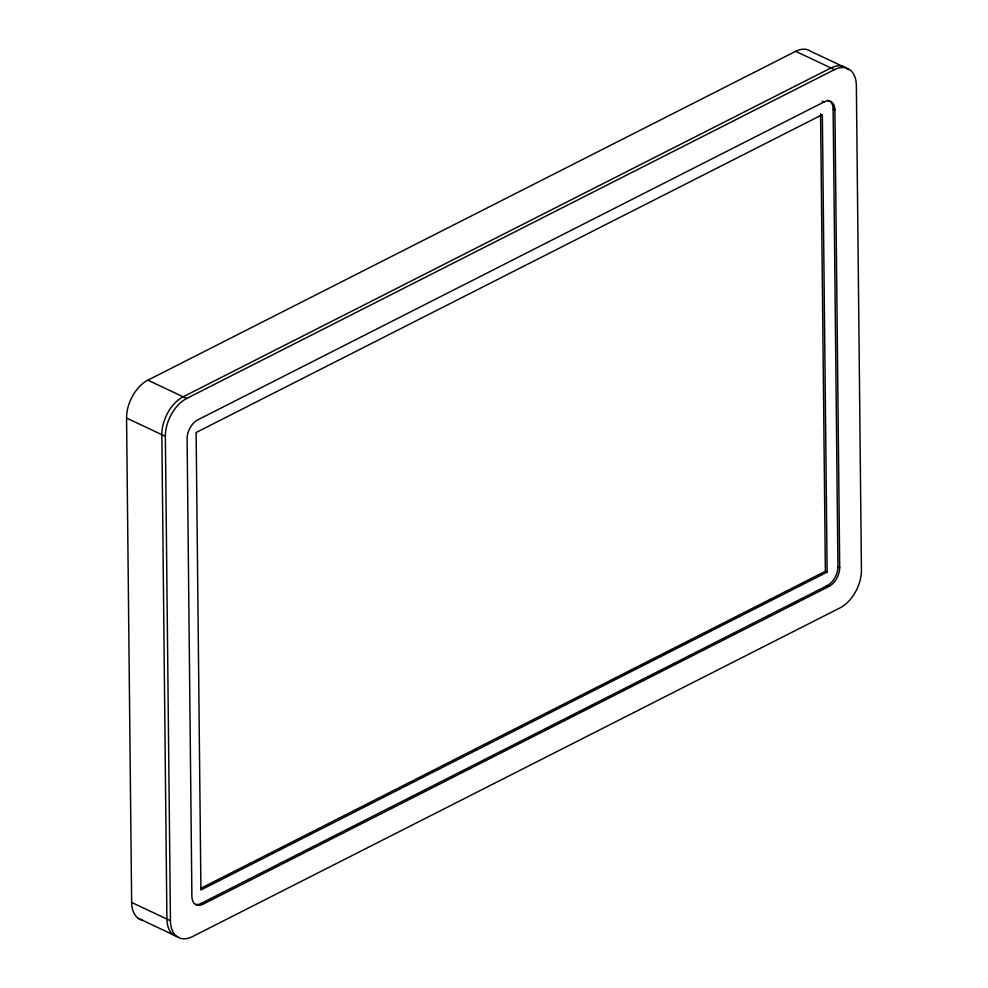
<?xml version="1.0" encoding="UTF-8"?>
<svg xmlns="http://www.w3.org/2000/svg" width="988" height="988" viewBox="0 0 988 988"><rect width="100%" height="100%" fill="white"/><g stroke="black" fill="none" stroke-linecap="round" stroke-linejoin="round"><path stroke-width="1.48" d="M142.68 920.26A30.863 18.933 -64.8 0 1 131.639 902.439L126.563 418.048A30.863 18.933 -64.8 0 1 147.879 380.17L795.686 51.314A30.863 18.933 -64.8 0 1 811.037 51.45L846.308 68.086M170.442 920.73L165.367 436.338A30.863 18.933 -64.8 0 1 186.683 398.46L834.49 69.617A30.863 18.933 -64.8 0 1 856.361 85.561L861.437 569.953A30.863 18.933 -64.8 0 1 840.121 607.83L192.314 936.686A30.863 18.933 -64.8 0 1 170.442 920.73L131.639 902.439M823.967 101.999L197.761 419.888A15.425 9.46 -64.8 0 0 187.103 438.833L191.894 896.314A15.425 9.46 -64.8 0 0 202.836 904.292L829.043 586.403A15.425 9.46 -64.8 0 0 839.701 567.47L834.909 109.977A15.425 9.46 -64.8 0 0 823.967 101.999L822.201 101.171M200.539 888.471L825.375 571.286L827.141 572.114L822.349 114.633L196.13 432.509L200.922 890.003L827.141 572.114M195.649 904.39A15.425 9.46 -64.8 0 0 201.07 903.452L827.277 585.575A15.425 9.46 -64.8 0 0 837.935 566.63L833.143 109.149A15.425 9.46 -64.8 0 0 827.623 100.233M795.686 51.314L834.49 69.617M833.143 109.149L834.909 109.977M837.935 566.63L839.701 567.47M827.277 585.575L829.043 586.403M147.879 380.17L186.683 398.46M126.563 418.048L165.367 436.338M201.07 903.452L202.836 904.292M138.159 918.26L173.443 934.883M820.583 113.793L825.375 571.286M848.198 69.778A30.863 18.933 -64.8 0 0 830.957 67.95L183.151 396.793A30.863 18.933 -64.8 0 0 161.847 434.671L166.91 919.062A30.863 18.933 -64.8 0 0 177.951 936.896"/></g></svg>
